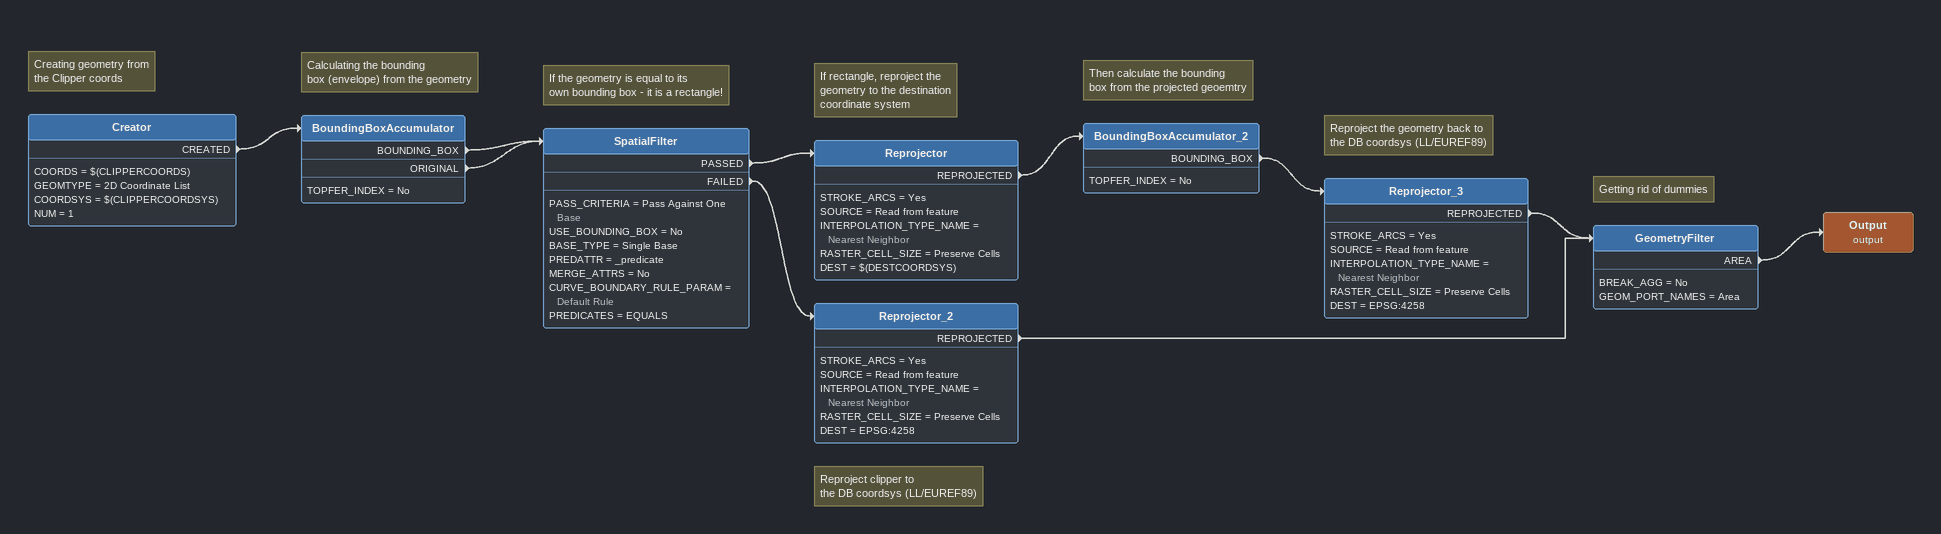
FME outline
Note: Creating geometry from / the Clipper coords
Creator
    COORDS = $(CLIPPERCOORDS)
    GEOMTYPE = 2D Coordinate List
    COORDSYS = $(CLIPPERCOORDSYS)
    NUM = 1
    CREATED -> BoundingBoxAccumulator
Note: Calculating the bounding / box (envelope) from the geometry
BoundingBoxAccumulator
    TOPFER_INDEX = No
    BOUNDING_BOX -> SpatialFilter
    ORIGINAL -> SpatialFilter
Note: If the geometry is equal to its / own bounding box - it is a rectangle!
SpatialFilter
    PASS_CRITERIA = Pass Against One Base
    USE_BOUNDING_BOX = No
    BASE_TYPE = Single Base
    PREDATTR = _predicate
    MERGE_ATTRS = No
    CURVE_BOUNDARY_RULE_PARAM = Default Rule
    PREDICATES = EQUALS
    PASSED -> Reprojector
    FAILED -> Reprojector_2
Note: If rectangle, reproject the / geometry to the destination / coordinate system
Reprojector
    STROKE_ARCS = Yes
    SOURCE = Read from feature
    INTERPOLATION_TYPE_NAME = Nearest Neighbor
    RASTER_CELL_SIZE = Preserve Cells
    DEST = $(DESTCOORDSYS)
    REPROJECTED -> BoundingBoxAccumulator_2
Note: Then calculate the bounding / box from the projected geoemtry
BoundingBoxAccumulator_2
    TOPFER_INDEX = No
    BOUNDING_BOX -> Reprojector_3
Note: Reproject the geometry back to / the DB coordsys (LL/EUREF89)
Reprojector_3
    STROKE_ARCS = Yes
    SOURCE = Read from feature
    INTERPOLATION_TYPE_NAME = Nearest Neighbor
    RASTER_CELL_SIZE = Preserve Cells
    DEST = EPSG:4258
    REPROJECTED -> GeometryFilter
Note: Reproject clipper to / the DB coordsys (LL/EUREF89)
Reprojector_2
    STROKE_ARCS = Yes
    SOURCE = Read from feature
    INTERPOLATION_TYPE_NAME = Nearest Neighbor
    RASTER_CELL_SIZE = Preserve Cells
    DEST = EPSG:4258
    REPROJECTED -> GeometryFilter
Note: Getting rid of dummies
GeometryFilter
    BREAK_AGG = No
    GEOM_PORT_NAMES = Area
    AREA -> Output (output)
Output (output)
